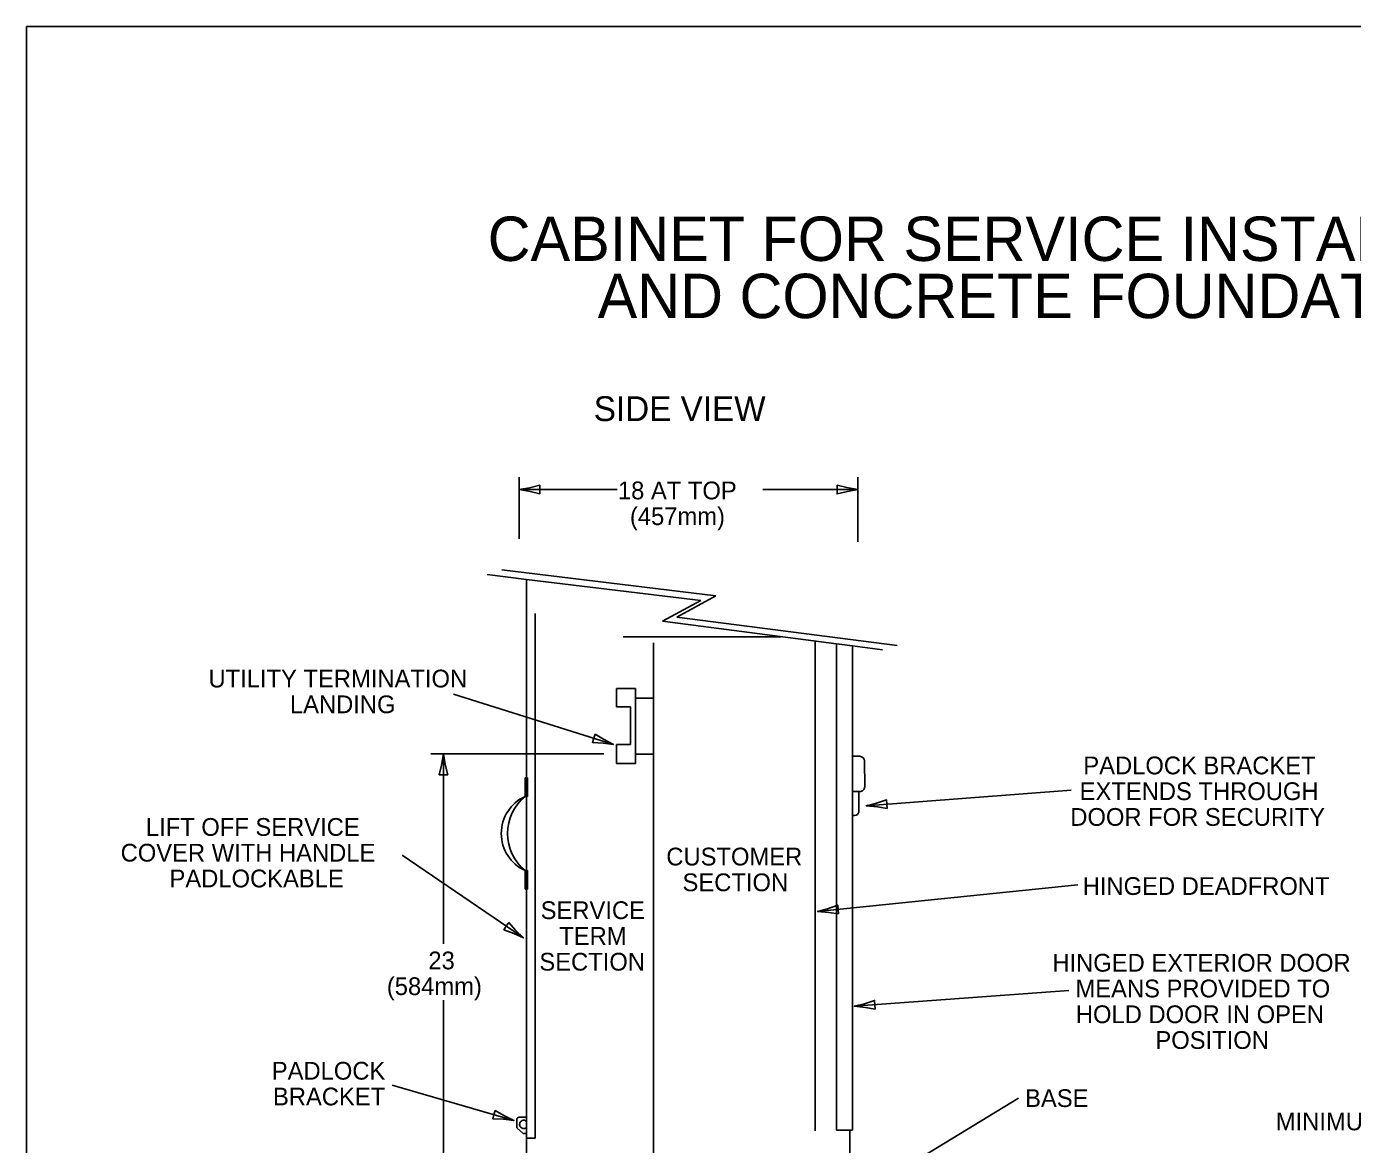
# Model space of a CAD drawing. Extents: x 1568201 to 1568989, y 1584546 to 1585546.
# Drawn here: x 1568201.1 to 1568649, y 1585168.9 to 1585546.5 of the extents above; entities that cross this region are included whole.
import ezdxf

# ---------------------------------------------------------------- set-up
doc = ezdxf.new("R2010")
doc.units = 0
doc.layers.add('Sheets_General Details', color=7, linetype='Continuous')

msp = doc.modelspace()

# ---------------------------------------------------------------- linework, layer by layer
at = {"layer": 'Sheets_General Details'}
for p, q in [((1568367.49, 1585373.41), (1568367.49, 1585394.25)), ((1568481.92, 1585372.42), (1568481.92, 1585394.25)), ((1568400.61, 1585390.05), (1568367.49, 1585390.05)), ((1568481.92, 1585390.05), (1568449.9, 1585390.05)), ((1568356.79, 1585361.35), (1568370.06, 1585359.74)), ((1568433.97, 1585354.17), (1568361.72, 1585362.94)), ((1568370.06, 1585153.46), (1568370.06, 1585359.74)), ((1568370.06, 1585359.74), (1568428.89, 1585352.6)), ((1568428.89, 1585352.6), (1568415.94, 1585345.59)), ((1568420.81, 1585346.97), (1568433.97, 1585354.17)), ((1568372.92, 1585348.26), (1568372.92, 1585170.99)), ((1568495.24, 1585337.35), (1568420.81, 1585346.97)), ((1568415.94, 1585345.59), (1568474.71, 1585337.93)), ((1568402.62, 1585340.37), (1568456.04, 1585340.37)), ((1568412.96, 1585154.89), (1568412.96, 1585338.35)), ((1568467.55, 1585338.87), (1568467.55, 1585173.52)), ((1568474.71, 1585173.64), (1568474.71, 1585337.93)), ((1568474.71, 1585337.93), (1568480.12, 1585337.24)), ((1568480.12, 1585173.64), (1568480.12, 1585337.24)), ((1568480.12, 1585337.24), (1568490.24, 1585335.95)), ((1568399.39, 1585303.94), (1568345.31, 1585320.99)), ((1568406.79, 1585322.83), (1568400.38, 1585322.83)), ((1568400.38, 1585322.83), (1568400.38, 1585316.64)), ((1568406.79, 1585319.66), (1568406.79, 1585322.83)), ((1568412.96, 1585319.66), (1568406.79, 1585319.66)), ((1568406.79, 1585319.66), (1568406.79, 1585297.59)), ((1568400.38, 1585316.64), (1568405.19, 1585316.64)), ((1568405.19, 1585316.64), (1568405.19, 1585303.94)), ((1568405.19, 1585303.94), (1568400.39, 1585303.94)), ((1568400.39, 1585303.94), (1568400.39, 1585297.59)), ((1568396.19, 1585300.76), (1568337.76, 1585300.76)), ((1568341.96, 1585236.59), (1568341.96, 1585300.76)), ((1568406.79, 1585297.59), (1568400.39, 1585297.59)), ((1568412.96, 1585300.73), (1568406.79, 1585300.73)), ((1568480.12, 1585300), (1568482.6, 1585300)), ((1568484.23, 1585298.45), (1568484.27, 1585289.65)), ((1568370.06, 1585292.69), (1568369.57, 1585292.69)), ((1568369.57, 1585292.69), (1568369.57, 1585286.44)), ((1568370.39, 1585292.69), (1568370.06, 1585292.69)), ((1568370.39, 1585286.44), (1568370.39, 1585292.69)), ((1568482.6, 1585288.1), (1568480.12, 1585288.1)), ((1568482.27, 1585288.1), (1568482.27, 1585281.12)), ((1568484.79, 1585283.26), (1568553.98, 1585288.58)), ((1568369.57, 1585286.44), (1568370.39, 1585286.44)), ((1568480.86, 1585279.98), (1568480.12, 1585279.98)), ((1568368.99, 1585238.64), (1568328.06, 1585266.53)), ((1568370.06, 1585261.36), (1568369.57, 1585261.36)), ((1568369.57, 1585261.36), (1568369.57, 1585255.11)), ((1568370.39, 1585261.36), (1568370.06, 1585261.36)), ((1568370.39, 1585255.11), (1568370.39, 1585261.36)), ((1568369.57, 1585255.11), (1568370.39, 1585255.11)), ((1568468.33, 1585247.54), (1568556.22, 1585256.57)), ((1568341.96, 1585153.46), (1568341.96, 1585217.61)), ((1568480.73, 1585215.54), (1568553.25, 1585220.86)), ((1568365.75, 1585177.01), (1568324.66, 1585188.86)), ((1568472.04, 1585145.53), (1568536.22, 1585184.52)), ((1568366.71, 1585174.51), (1568366.71, 1585177.41)), ((1568367.49, 1585178.03), (1568370.06, 1585178.03)), ((1568368.85, 1585172.57), (1568366.71, 1585174.51)), ((1568370.06, 1585172.57), (1568368.85, 1585172.57)), ((1568479.23, 1585173.64), (1568474.71, 1585173.64)), ((1568479.23, 1585153.46), (1568479.23, 1585173.64)), ((1568479.23, 1585173.64), (1568480.12, 1585173.64)), ((1568372.92, 1585170.99), (1568370.06, 1585170.99))]:
    msp.add_line(p, q, dxfattribs=at)
for points in [[(1568201.14, 1585546.49), (1568988.64, 1585546.49), (1568988.64, 1584546.49), (1568201.14, 1584546.49)], [(1568374.48, 1585388.59), (1568374.49, 1585390.05), (1568374.49, 1585391.52), (1568370.98, 1585390.66), (1568367.49, 1585390.05), (1568371.22, 1585389.37)], [(1568474.92, 1585391.52), (1568474.92, 1585390.05), (1568474.92, 1585388.59), (1568478.42, 1585389.45), (1568481.92, 1585390.05), (1568478.19, 1585390.73)], [(1568393.16, 1585307.44), (1568392.72, 1585306.05), (1568392.28, 1585304.65), (1568395.87, 1585304.41), (1568399.39, 1585303.94), (1568396.04, 1585305.71)], [(1568340.5, 1585293.77), (1568341.96, 1585293.76), (1568343.43, 1585293.76), (1568342.57, 1585297.26), (1568341.96, 1585300.76), (1568341.29, 1585297.03)], [(1568491.88, 1585282.34), (1568491.77, 1585283.8), (1568491.66, 1585285.26), (1568488.24, 1585284.13), (1568484.79, 1585283.26), (1568488.57, 1585282.87)], [(1568485.38, 1585283.18), (1568485.38, 1585283.3), (1568485.37, 1585283.43), (1568485.08, 1585283.33), (1568484.79, 1585283.26), (1568485.11, 1585283.23)], [(1568484.81, 1585283.26), (1568484.81, 1585283.26), (1568484.81, 1585283.26), (1568484.8, 1585283.26), (1568484.79, 1585283.26), (1568484.8, 1585283.26)], [(1568475.44, 1585246.8), (1568475.29, 1585248.25), (1568475.14, 1585249.71), (1568471.74, 1585248.5), (1568468.33, 1585247.54), (1568472.11, 1585247.24)], [(1568364.03, 1585243.79), (1568363.2, 1585242.58), (1568362.38, 1585241.37), (1568365.76, 1585240.11), (1568368.99, 1585238.64), (1568366.29, 1585241.3)], [(1568487.81, 1585214.59), (1568487.71, 1585216.05), (1568487.6, 1585217.51), (1568484.17, 1585216.4), (1568480.73, 1585215.54), (1568484.5, 1585215.13)], [(1568359.43, 1585180.35), (1568359.02, 1585178.95), (1568358.61, 1585177.54), (1568362.22, 1585177.39), (1568365.75, 1585177.01), (1568362.35, 1585178.69)]]:
    msp.add_lwpolyline(points, close=True, dxfattribs=at)
for centre, radius, start, end in [((1568482.4, 1585298.15), 1.86, 9.0381, 83.652), ((1568482.66, 1585289.71), 1.61, 267.725, 358.0181), ((1568375.26, 1585273.9), 13.77, 114.3947, 245.6053), ((1568379.77, 1585273.9), 16.16, 129.12, 230.88), ((1568480.9, 1585281.37), 1.39, 268.1124, 349.3381), ((1568367.42, 1585177.31), 0.719, 84.2945, 172.5091), ((1568369.07, 1585175.65), 1.4, 44.8885, 315.1115)]:
    msp.add_arc(centre, radius, start, end, dxfattribs=at)

# ---------------------------------------------------------------- texts
for s, height, p in [('CABINET FOR SERVICE INSTALLATION  GROUND MOUNT ', 15, (1568356.9, 1585467.3)), ('AND CONCRETE FOUNDATIONS, GROUND MOUNT', 15, (1568394.05, 1585447.98)), ('SIDE VIEW', 8.4, (1568392.74, 1585413.2)), ('18 AT TOP', 6, (1568400.9, 1585386.78)), ('(457mm)', 6, (1568404.95, 1585378.08)), ('UTILITY TERMINATION', 6, (1568262.6, 1585323.24)), ('LANDING', 6, (1568290.11, 1585314.54)), ('PADLOCK BRACKET', 6, (1568558.1, 1585293.89)), ('EXTENDS THROUGH', 6, (1568556.86, 1585285.19)), ('LIFT OFF SERVICE', 6, (1568241.46, 1585273.11)), ('DOOR FOR SECURITY', 6, (1568553.7, 1585276.49)), ('COVER WITH HANDLE', 6, (1568232.93, 1585264.41)), ('CUSTOMER', 6, (1568417.25, 1585263.11)), ('PADLOCKABLE', 6, (1568249.44, 1585255.71)), ('SECTION', 6, (1568422.72, 1585254.41)), ('HINGED DEADFRONT', 6, (1568557.89, 1585253.15)), ('SERVICE', 6, (1568374.8, 1585244.99)), ('TERM', 6, (1568381.09, 1585236.29)), ('23', 6, (1568336.87, 1585228.02)), ('SECTION', 6, (1568374.37, 1585227.59)), ('HINGED EXTERIOR DOOR', 6, (1568547.64, 1585227.24)), ('(584mm)', 6, (1568322.85, 1585219.32)), ('MEANS PROVIDED TO ', 6, (1568555.45, 1585218.54)), ('HOLD DOOR IN OPEN', 6, (1568555.58, 1585209.84)), ('POSITION', 6, (1568582.44, 1585201.14)), ('PADLOCK', 6, (1568283.99, 1585190.76)), ('BRACKET', 6, (1568284.39, 1585182.06)), ('BASE', 6, (1568538.43, 1585181.51)), ('MINIMUM 1° SLOPE', 6, (1568623.12, 1585173.65))]:
    msp.add_text(s, height=height, dxfattribs=at).set_placement(p)

doc.saveas('drawing.dxf')
